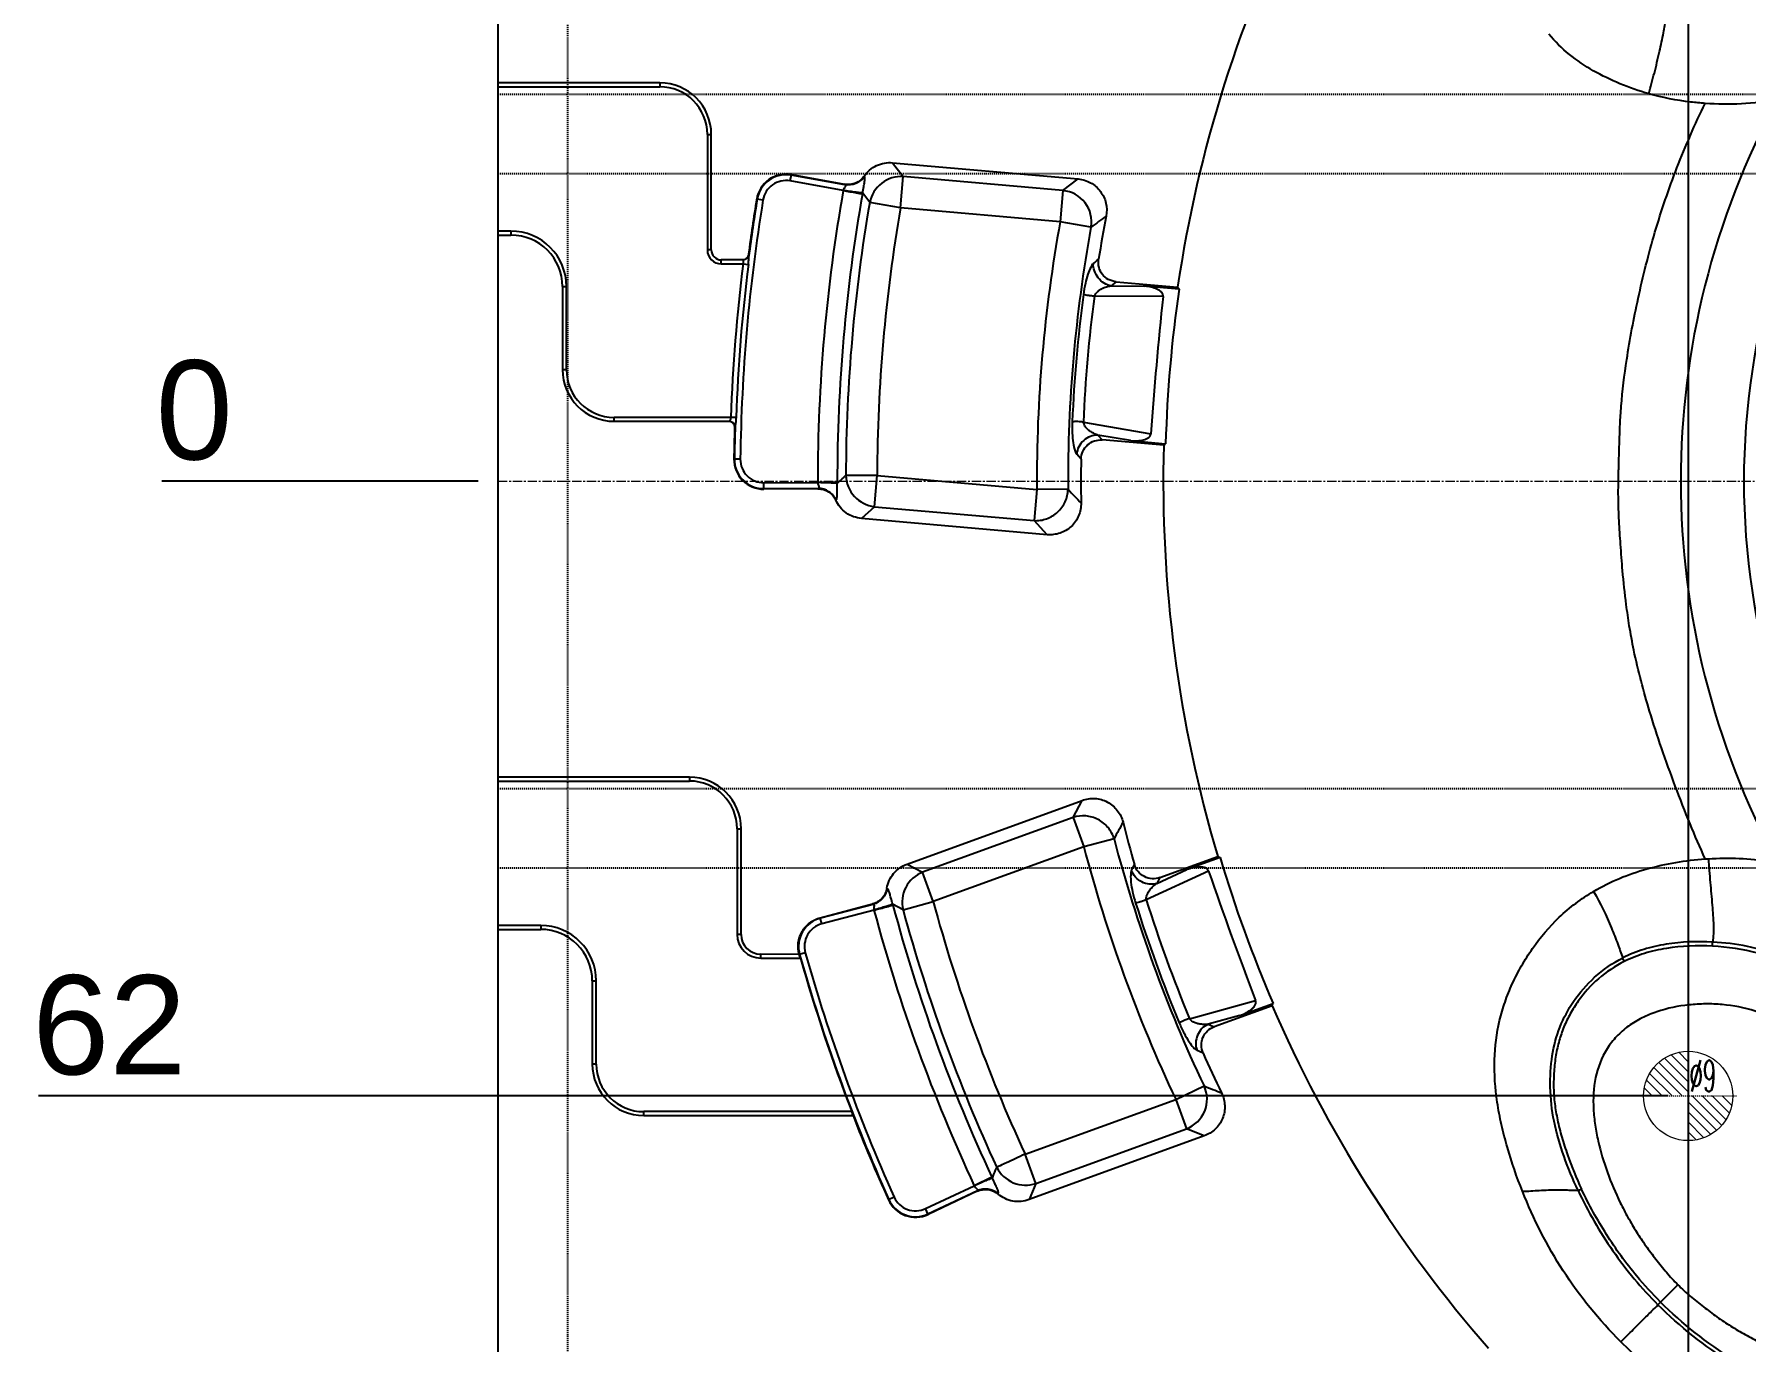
# Model space of a CAD drawing. Header units: millimetres. Extents: x 2164 to 3649, y 875 to 1925.
# Drawn here: x 2660 to 2832.6, y 1313 to 1444.8 of the extents above; entities that cross this region are included whole.
import ezdxf
from ezdxf.enums import TextEntityAlignment as Align

# ---------------------------------------------------------------- set-up
doc = ezdxf.new("R2010")
doc.units = ezdxf.units.MM
doc.linetypes.add('CENTER', pattern=[0.6, 0.375, -0.075, 0.075, -0.075])
doc.linetypes.add('HIDDEN', pattern=[0.2, 0.1, -0.1])
doc.layers.add('21', color=7, linetype='Continuous')
for name, color, linetype, lineweight in [('center', 1, 'CENTER', 9), ('dim', 82, 'Continuous', 9), ('epin', 13, 'Continuous', 9)]:
    doc.layers.add(name, color=color, linetype=linetype, lineweight=lineweight)
doc.styles.get("Standard").update_dxf_attribs({"font": 'arial.ttf'})
doc.styles.add('TXT05', font='txt.shx', dxfattribs={"width": 0.5, "bigfont": 'gbcbig.shx'})
doc.dimstyles.new('ISO-25', dxfattribs={"dimscale": 4, "dimtxt": 2.5, "dimasz": 2.5, "dimexe": 1.25, "dimexo": 0.625, "dimtad": 1, "dimtxsty": 'Standard', "dimcen": 2.5, "dimadec": 0, "dimazin": 0, "dimtfac": 1, "dimtmove": 0, "dimatfit": 3, "dimfxl": 0, "dimarcsym": 0})

# ---------------------------------------------------------------- blocks, each defined once
blk = doc.blocks.new('*D9')
at = {"layer": 'Defpoints', "color": 0, "transparency": 16777216}
for p in [(2683.02, 1461.78), (2826.76, 1461.78), (2906.76, 1399.78)]:
    blk.add_point(p, dxfattribs=at)
at = {"layer": 'dim', "color": 0, "lineweight": -2, "transparency": 16777216}
blk.add_line((2824.76, 1461.78), (2666.74, 1461.78), dxfattribs=at)
at = {"layer": 'dim', "color": 0, "transparency": 16777216, "insert": (2673.88, 1468.88), "char_height": 10, "attachment_point": 5}
blk.add_mtext('62', dxfattribs=at)
blk = doc.blocks.new('*D10')
at = {"layer": 'Defpoints', "color": 0, "transparency": 16777216}
for p in [(2681.38, 1399.78), (2706.76, 1399.78), (2906.76, 1399.78)]:
    blk.add_point(p, dxfattribs=at)
at = {"layer": 'dim', "color": 0, "lineweight": -2, "transparency": 16777216}
blk.add_line((2704.76, 1399.78), (2672.86, 1399.78), dxfattribs=at)
at = {"layer": 'dim', "color": 0, "transparency": 16777216, "insert": (2676.12, 1406.88), "char_height": 10, "attachment_point": 5}
blk.add_mtext('0', dxfattribs=at)
blk = doc.blocks.new('*D11')
at = {"layer": 'Defpoints', "color": 0, "transparency": 16777216}
for p in [(2826.76, 1461.78), (2906.76, 1399.78), (2826.76, 1163.86)]:
    blk.add_point(p, dxfattribs=at)
at = {"layer": 'dim', "color": 0, "lineweight": -2, "transparency": 16777216}
blk.add_line((2826.76, 1459.78), (2826.76, 1147.56), dxfattribs=at)
at = {"layer": 'dim', "color": 0, "transparency": 16777216, "insert": (2819.66, 1154.71), "char_height": 10, "attachment_point": 5, "rotation": 90}
blk.add_mtext('80', dxfattribs=at)
blk = doc.blocks.new('*D12')
at = {"layer": 'Defpoints', "color": 0, "transparency": 16777216}
for p in [(2906.76, 1399.78), (2685.49, 1254.78), (2866.76, 1254.78)]:
    blk.add_point(p, dxfattribs=at)
at = {"layer": 'dim', "color": 0, "lineweight": -2, "transparency": 16777216}
blk.add_line((2864.76, 1254.78), (2662.27, 1254.78), dxfattribs=at)
at = {"layer": 'dim', "color": 0, "transparency": 16777216, "insert": (2672.88, 1261.88), "char_height": 10, "attachment_point": 5}
blk.add_mtext('145', dxfattribs=at)
blk = doc.blocks.new('epin_ejp_9')
at = {"layer": 'epin'}
h = blk.add_hatch(dxfattribs=at)
h.set_pattern_fill('_ANSI31', color=123, scale=0.225, angle=90)
h.set_pattern_definition([(135, (-822.9395, -1054.58326), (-0.5051394, -0.5051394), [])])
h.paths.add_polyline_path([(0, 4.5, 0.41421356), (-4.5, 0), (0, 0)])
h.paths.add_polyline_path([(4.5, 0), (0, 0), (0, -4.5, 0.41421356)])
at = {"layer": 'epin', "color": 1, "linetype": 'CENTER', "ltscale": 0.27989}
for p, q in [((0, -4.95), (0, 4.95)), ((-4.95, 0), (4.95, 0))]:
    blk.add_line(p, q, dxfattribs=at)
at = {"layer": 'epin'}
blk.add_circle((0, 0), 4.5, dxfattribs=at)
at = {"layer": 'epin', "color": 6, "style": 'TXT05', "width": 0.5}
blk.add_text('%%c9', height=3.15, dxfattribs=at).set_placement((1.4925, 2.025), align=Align.MIDDLE)
blk = doc.blocks.new('*D30')
at = {"layer": 'Defpoints', "color": 0, "transparency": 16777216}
for p in [(2906.76, 1399.78), (2676.7, 1337.78), (2826.76, 1337.78)]:
    blk.add_point(p, dxfattribs=at)
at = {"layer": 'dim', "color": 0, "lineweight": -2, "transparency": 16777216}
blk.add_line((2824.76, 1337.78), (2660.42, 1337.78), dxfattribs=at)
at = {"layer": 'dim', "color": 0, "transparency": 16777216, "insert": (2667.56, 1344.88), "char_height": 10, "attachment_point": 5}
blk.add_mtext('62', dxfattribs=at)

msp = doc.modelspace()

# ---------------------------------------------------------------- linework, layer by layer
at = {"layer": '21', "color": 7, "linetype": 'Continuous'}
for p, q in [((2706.76, 1239.779), (2706.76, 1559.779)), ((2723.061, 1439.924), (2706.76, 1439.924)), ((2706.76, 1439.527), (2723.061, 1439.527)), ((2723.061, 1439.924), (2723.061, 1439.527)), ((2727.864, 1434.724), (2727.864, 1423.074)), ((2727.864, 1434.724), (2728.261, 1434.724)), ((2728.261, 1423.074), (2728.261, 1434.724)), ((2746.547, 1431.868), (2747.618, 1430.472)), ((2746.547, 1431.868), (2765.261, 1430.231)), ((2736.217, 1430.036), (2736.332, 1430.671)), ((2741.572, 1429.077), (2736.217, 1430.036)), ((2741.74, 1429.636), (2736.322, 1430.618)), ((2736.332, 1430.671), (2741.698, 1429.698)), ((2741.698, 1429.698), (2741.74, 1429.636)), ((2743.703, 1430.475), (2743.673, 1430.517)), ((2747.343, 1427.333), (2747.618, 1430.472)), ((2763.723, 1429.063), (2747.618, 1430.472)), ((2763.723, 1429.063), (2763.448, 1425.924)), ((2763.723, 1429.063), (2765.261, 1430.231)), ((2733.472, 1428.099), (2732.836, 1428.203)), ((2744.238, 1427.87), (2743.526, 1428.815)), ((2747.343, 1427.333), (2744.238, 1427.87)), ((2763.448, 1425.924), (2747.343, 1427.333)), ((2766.548, 1425.358), (2763.448, 1425.924)), ((2708.061, 1424.971), (2706.76, 1424.971)), ((2706.76, 1424.574), (2708.061, 1424.574)), ((2708.061, 1424.971), (2708.061, 1424.574)), ((2728.261, 1423.074), (2727.864, 1423.074)), ((2729.261, 1421.677), (2729.261, 1422.074)), ((2731.462, 1422.074), (2729.261, 1422.074)), ((2729.261, 1421.677), (2731.469, 1421.677)), ((2731.469, 1421.677), (2731.998, 1421.611)), ((2713.261, 1419.374), (2713.261, 1411)), ((2713.261, 1419.374), (2713.658, 1419.374)), ((2713.658, 1411), (2713.658, 1419.374)), ((2769.085, 1419.858), (2768.567, 1419.454)), ((2768.567, 1419.454), (2771.896, 1419.435)), ((2769.085, 1419.858), (2775.279, 1419.316)), ((2775.44, 1419.125), (2771.896, 1419.435)), ((2773.811, 1418.386), (2766.893, 1418.426)), ((2713.658, 1411), (2713.261, 1411)), ((2718.461, 1405.8), (2718.461, 1406.197)), ((2730.224, 1406.197), (2718.461, 1406.197)), ((2718.461, 1405.8), (2730.09, 1405.8)), ((2730.757, 1406.178), (2730.224, 1406.197)), ((2765.781, 1405.708), (2772.593, 1404.548)), ((2767.251, 1404.407), (2767.69, 1403.919)), ((2770.525, 1403.848), (2767.251, 1404.407)), ((2773.882, 1403.377), (2767.69, 1403.919)), ((2770.525, 1403.848), (2774.074, 1403.537)), ((2730.543, 1401.996), (2730.597, 1401.996)), ((2765.549, 1401.988), (2765.11, 1402.482)), ((2744.706, 1397.193), (2744.981, 1400.333)), ((2744.981, 1400.333), (2761.086, 1398.924)), ((2733.554, 1399.603), (2738.994, 1399.618)), ((2733.557, 1398.959), (2733.554, 1399.603)), ((2733.557, 1399.012), (2739.062, 1399.039)), ((2739.011, 1398.985), (2733.557, 1398.959)), ((2739.062, 1399.039), (2739.011, 1398.985)), ((2761.086, 1398.924), (2760.811, 1395.785)), ((2764.237, 1398.942), (2761.086, 1398.924)), ((2740.814, 1397.835), (2740.85, 1397.871)), ((2744.706, 1397.193), (2743.41, 1396.005)), ((2744.706, 1397.193), (2760.811, 1395.785)), ((2762.124, 1394.368), (2743.41, 1396.005)), ((2762.124, 1394.368), (2760.811, 1395.785)), ((2726.061, 1369.924), (2706.76, 1369.924)), ((2706.76, 1369.527), (2726.061, 1369.527)), ((2726.061, 1369.924), (2726.061, 1369.527)), ((2747.997, 1361.152), (2765.649, 1367.578)), ((2764.748, 1365.869), (2765.649, 1367.578)), ((2764.748, 1365.869), (2749.557, 1360.34)), ((2764.748, 1365.869), (2765.826, 1362.908)), ((2730.864, 1364.724), (2730.864, 1354.074)), ((2730.864, 1364.724), (2731.261, 1364.724)), ((2731.261, 1354.074), (2731.261, 1364.724)), ((2768.875, 1363.706), (2765.826, 1362.908)), ((2765.826, 1362.908), (2750.635, 1357.379)), ((2773.498, 1359.793), (2779.336, 1361.917)), ((2779.562, 1361.812), (2776.225, 1360.597)), ((2747.997, 1361.152), (2749.557, 1360.34)), ((2750.635, 1357.379), (2749.557, 1360.34)), ((2770.634, 1360.512), (2770.93, 1361.104)), ((2778.404, 1360.456), (2772.117, 1357.569)), ((2773.2, 1359.207), (2776.225, 1360.597)), ((2746.007, 1358.688), (2745.963, 1358.714)), ((2773.498, 1359.793), (2773.2, 1359.207)), ((2739.244, 1355.75), (2744.519, 1357.137)), ((2744.583, 1357.098), (2739.258, 1355.698)), ((2744.667, 1356.52), (2739.408, 1355.127)), ((2744.519, 1357.137), (2744.583, 1357.098)), ((2747.594, 1356.553), (2746.549, 1357.109)), ((2747.594, 1356.553), (2750.635, 1357.379)), ((2711.061, 1354.971), (2706.76, 1354.971)), ((2711.061, 1354.971), (2711.061, 1354.574)), ((2739.408, 1355.127), (2739.244, 1355.75)), ((2706.76, 1354.574), (2711.061, 1354.574)), ((2731.261, 1354.074), (2730.864, 1354.074)), ((2733.261, 1351.677), (2733.261, 1352.074)), ((2737.116, 1352.056), (2733.261, 1352.074)), ((2733.261, 1351.677), (2737.248, 1351.677)), ((2737.115, 1352.055), (2737.171, 1352.05)), ((2737.739, 1352.21), (2737.171, 1352.05)), ((2716.261, 1349.374), (2716.261, 1341)), ((2716.261, 1349.374), (2716.658, 1349.374)), ((2716.658, 1341), (2716.658, 1349.374)), ((2776.484, 1345.572), (2783.148, 1347.399)), ((2784.807, 1346.882), (2778.97, 1344.757)), ((2781.57, 1345.891), (2784.913, 1347.108)), ((2781.57, 1345.891), (2778.366, 1345.014)), ((2778.366, 1345.014), (2778.97, 1344.757)), ((2716.658, 1341), (2716.261, 1341)), ((2777.846, 1342.102), (2777.239, 1342.365)), ((2775.096, 1337.439), (2777.944, 1338.788)), ((2721.461, 1335.8), (2721.461, 1336.197)), ((2742.427, 1336.197), (2721.461, 1336.197)), ((2759.905, 1331.91), (2775.096, 1337.439)), ((2775.096, 1337.439), (2776.174, 1334.478)), ((2721.461, 1335.8), (2742.553, 1335.8)), ((2760.983, 1328.949), (2776.174, 1334.478)), ((2777.962, 1333.749), (2776.174, 1334.478)), ((2777.962, 1333.749), (2760.31, 1327.324)), ((2760.983, 1328.949), (2759.905, 1331.91)), ((2760.983, 1328.949), (2760.31, 1327.324)), ((2746.704, 1327.581), (2746.117, 1327.316)), ((2749.857, 1326.42), (2754.781, 1328.732)), ((2750.109, 1325.885), (2755.087, 1328.236)), ((2755.063, 1328.165), (2750.132, 1325.837)), ((2755.087, 1328.236), (2755.063, 1328.165)), ((2757.183, 1327.885), (2757.201, 1327.933)), ((2750.132, 1325.837), (2749.857, 1326.42))]:
    msp.add_line(p, q, dxfattribs=at)
at = {"layer": '21', "color": 8, "linetype": 'HIDDEN'}
for p, q in [((2713.76, 1559.779), (2713.76, 1239.779)), ((2706.76, 1438.779), (3032.76, 1438.779)), ((2706.76, 1430.779), (3032.76, 1430.779)), ((2706.76, 1368.779), (3032.76, 1368.779)), ((2706.76, 1360.779), (3032.76, 1360.779))]:
    msp.add_line(p, q, dxfattribs=at)
at = {"layer": '21', "color": 7, "linetype": 'Continuous'}
for centre, radius, start, end in [((2906.747, 1399.766), 132.914, 153.4411, 171.54166), ((2906.747, 1399.766), 74.366, 145.39137, 214.60863), ((2723.061, 1434.724), 5.2, 0, 90), ((2723.061, 1434.724), 4.803, 0, 90), ((2906.784, 1399.77), 80.771, 151.54689, 208.46198), ((2735.797, 1427.719), 3, 79.728, 170.72028), ((2735.797, 1427.719), 2.946, 79.728, 170.72028), ((2735.797, 1427.719), 2.355, 79.728, 170.72028), ((2906.764, 1399.781), 167.77, 169.94347, 180.05572), ((2763.448, 1425.924), 3.151, 349.66215, 85.00027), ((2906.762, 1399.784), 175.588, 170.72028, 179.28562), ((2906.762, 1399.784), 176.233, 170.72028, 172.54015), ((2906.762, 1399.784), 176.179, 170.72028, 172.61168), ((2906.764, 1399.781), 165.8, 169.94724, 180.05193), ((2906.764, 1399.781), 164.936, 170.1948, 179.8065), ((2727.991, 1431.474), 15.76, 349.94718, 350.29038), ((2906.764, 1399.781), 161.784, 170.1948, 179.80465), ((2906.764, 1399.781), 145.681, 169.66215, 180.33717), ((2988.119, 1128.216), 370.658, 126.41577, 126.71075), ((2906.764, 1399.781), 141.233, 169.09686, 170.89441), ((2708.061, 1419.374), 5.597, 0, 90), ((2708.061, 1419.374), 5.2, 0, 90), ((2906.764, 1399.781), 142.53, 169.66215, 180.33717), ((2729.261, 1423.074), 1.397, 180, 270), ((2729.261, 1423.074), 1, 180, 270), ((2906.762, 1399.784), 176.655, 172.88101, 177.91954), ((2906.762, 1399.784), 176.121, 172.88101, 177.91954), ((2906.747, 1399.766), 132.726, 171.61305, 178.3714), ((2778.872, 1422.182), 4.597, 218.5716, 221.68651), ((2907.642, 1399.711), 143.111, 172.42697, 177.57855), ((2908.585, 1399.629), 142.933, 172.44319, 177.56237), ((3165.26, 1376.957), 393.635, 173.95846, 175.98065), ((2718.461, 1411), 5.2, 180, 270), ((2718.461, 1411), 4.803, 180, 270), ((2906.762, 1399.784), 176.233, 178.26661, 179.28079), ((2906.762, 1399.784), 176.179, 178.19286, 179.28079), ((2906.747, 1399.766), 132.914, 178.44281, 196.54458), ((2733.543, 1401.959), 3, 179.28079, 270.27308), ((2733.543, 1401.959), 2.946, 179.28079, 270.27308), ((2733.543, 1401.959), 2.355, 179.6404, 270.27308), ((2906.764, 1399.781), 141.233, 179.10486, 180.90245), ((2725.204, 1399.617), 15.76, 359.70588, 0.05199), ((3034.045, 1653.1), 370.664, 223.28911, 223.58409), ((2726.061, 1364.724), 5.2, 0, 90), ((2726.061, 1364.724), 4.803, 0, 90), ((3095.26, 1188.044), 370.654, 151.41576, 151.71075), ((2906.763, 1399.783), 141.233, 194.09686, 195.89441), ((2906.763, 1399.783), 142.53, 194.66215, 205.33717), ((2906.763, 1399.783), 145.681, 194.66215, 205.33717), ((2781.381, 1366.034), 4.597, 243.57307, 246.68782), ((2906.747, 1399.766), 132.726, 196.61597, 203.37433), ((3152.463, 1488.987), 395.526, 198.96329, 200.97582), ((2906.763, 1399.783), 167.77, 194.94347, 205.05572), ((2731.346, 1352.953), 15.76, 14.94718, 15.29038), ((2906.763, 1399.783), 165.8, 194.94724, 205.05193), ((2906.763, 1399.783), 164.936, 195.1948, 204.8076), ((2906.763, 1399.783), 161.784, 195.1948, 204.80465), ((2907.588, 1400.09), 143.111, 197.42698, 202.57854), ((2908.477, 1400.414), 142.933, 197.44319, 202.56237), ((2711.061, 1349.374), 5.597, 0, 90), ((2740.007, 1352.849), 2.946, 104.728, 195.72028), ((2740.007, 1352.849), 2.355, 104.728, 195.72028), ((2711.061, 1349.374), 5.2, 0, 90), ((2733.261, 1354.074), 2.397, 180, 270), ((2733.261, 1354.074), 2, 180, 270), ((2906.76, 1399.784), 176.179, 195.72028, 204.28079), ((2906.76, 1399.784), 176.206, 195.84389, 201.1535), ((2906.76, 1399.784), 175.588, 195.72028, 204.28079), ((2827.995, 1329.475), 23.44, 75.66497, 87.02648), ((2906.747, 1399.766), 132.914, 203.44573, 221.11779), ((2721.461, 1341), 5.2, 180, 270), ((2721.461, 1341), 4.803, 180, 270), ((2906.763, 1399.783), 141.233, 204.10486, 205.90245), ((2775.096, 1337.439), 3.151, 290.00027, 25.33717), ((2915.061, 1683.159), 370.665, 248.28918, 248.58416), ((2906.76, 1399.784), 176.233, 201.28859, 204.28079), ((2742.283, 1322.903), 15.76, 24.70588, 25.05199), ((2748.851, 1328.55), 3, 204.28079, 295.27308), ((2748.851, 1328.55), 2.946, 204.28079, 295.27308), ((2748.851, 1328.55), 2.355, 204.28079, 295.27308)]:
    msp.add_arc(centre, radius, start, end, dxfattribs=at)
for points, knots in [([(2822.785, 1438.814), (2822.98, 1439.512), (2823.369, 1440.925), (2823.858, 1442.981), (2824.257, 1444.832), (2824.469, 1445.967), (2824.546, 1446.465)], [0, 0, 0, 0, 0.2769701, 0.5594285, 0.8072427, 1, 1, 1, 1]), ([(2822.785, 1438.814), (2821.803, 1439.108), (2819.89, 1439.771), (2817.184, 1441.071), (2814.738, 1442.72), (2813.337, 1444.083), (2812.714, 1444.824)], [0, 0, 0, 0, 0.2586594, 0.51006, 0.7556681, 1, 1, 1, 1]), ([(2828.486, 1361.68), (2827.954, 1362.848), (2826.911, 1365.28), (2825.446, 1369.014), (2824.085, 1372.796), (2822.597, 1377.34), (2821.5, 1381.455), (2820.834, 1385.071), (2820.453, 1387.744), (2820.159, 1390.485), (2819.953, 1393.302), (2819.788, 1395.77), (2819.701, 1398.248), (2819.739, 1400.431), (2819.795, 1402.327), (2819.837, 1403.874), (2819.895, 1405.546), (2820.064, 1408.283), (2820.597, 1412.537), (2821.703, 1418.399), (2823.321, 1424.88), (2825.568, 1431.463), (2827.447, 1435.726), (2828.478, 1437.852)], [0, 0, 0, 0, 0.0488548, 0.1006619, 0.1526478, 0.2018466, 0.2826236, 0.3144666, 0.3417151, 0.3853978, 0.4193427, 0.4491927, 0.4795402, 0.5136721, 0.5322859, 0.5517399, 0.5725614, 0.595961, 0.6560674, 0.7355836, 0.8229213, 0.9100679, 1, 1, 1, 1]), ([(2828.478, 1437.852), (2827.993, 1437.886), (2826.075, 1438.067), (2824.173, 1438.434), (2822.785, 1438.814)], [0, 0, 0, 0, 0.2525961, 1, 1, 1, 1]), ([(2835.77, 1438.253), (2834.572, 1438.022), (2832.141, 1437.729), (2829.694, 1437.763), (2828.478, 1437.852)], [0, 0, 0, 0, 0.5001143, 1, 1, 1, 1]), ([(2743.673, 1430.517), (2743.983, 1430.97), (2744.861, 1431.724), (2746.001, 1431.916), (2746.547, 1431.868)], [0, 0, 0, 0, 0.4999259, 1, 1, 1, 1]), ([(2741.74, 1429.636), (2741.756, 1429.628), (2741.788, 1429.61), (2741.796, 1429.555), (2741.776, 1429.5), (2741.726, 1429.41), (2741.641, 1429.276), (2741.589, 1429.149), (2741.572, 1429.077)], [0, 0, 0, 0, 0.0860914, 0.1566412, 0.2456354, 0.3595843, 0.6473462, 1, 1, 1, 1]), ([(2741.572, 1429.077), (2741.795, 1429.032), (2742.44, 1428.907), (2743.088, 1428.797), (2743.51, 1428.722)], [0, 0, 0, 0, 0.3472565, 1, 1, 1, 1]), ([(2743.527, 1428.815), (2743.496, 1428.814), (2743.413, 1428.82), (2743.181, 1428.844), (2742.783, 1428.899), (2742.213, 1428.981), (2741.794, 1429.044), (2741.572, 1429.077)], [0, 0, 0, 0, 0.0473786, 0.1252269, 0.3555147, 0.6581049, 1, 1, 1, 1]), ([(2743.673, 1430.517), (2743.464, 1430.21), (2742.851, 1429.707), (2742.064, 1429.632), (2741.698, 1429.698)], [0, 0, 0, 0, 0.4998977, 1, 1, 1, 1]), ([(2743.703, 1430.475), (2743.488, 1430.174), (2742.876, 1429.692), (2742.104, 1429.581), (2741.74, 1429.636)], [0, 0, 0, 0, 0.5013571, 1, 1, 1, 1]), ([(2743.527, 1428.815), (2743.559, 1429.031), (2743.623, 1429.405), (2743.713, 1429.889), (2743.763, 1430.224), (2743.741, 1430.416), (2743.703, 1430.475)], [0, 0, 0, 0, 0.3892844, 0.6771482, 0.873732, 1, 1, 1, 1]), ([(2765.261, 1430.231), (2765.695, 1430.19), (2766.562, 1429.935), (2767.563, 1429.037), (2768.148, 1427.827), (2768.159, 1426.924), (2768.081, 1426.495)], [0, 0, 0, 0, 0.2499921, 0.4999661, 0.7499499, 1, 1, 1, 1]), ([(2732.021, 1422.665), (2732.006, 1422.555), (2731.93, 1422.337), (2731.759, 1422.18), (2731.663, 1422.126)], [0, 0, 0, 0, 0.5000872, 1, 1, 1, 1]), ([(2732.046, 1422.44), (2732.023, 1422.367), (2731.907, 1422.229), (2731.753, 1422.15), (2731.663, 1422.126)], [0, 0, 0, 0, 0.4503067, 1, 1, 1, 1]), ([(2731.998, 1421.611), (2732.016, 1421.752), (2732.038, 1422.028), (2732.04, 1422.305), (2732.046, 1422.44)], [0, 0, 0, 0, 0.5116792, 1, 1, 1, 1]), ([(2732.021, 1422.665), (2732.024, 1422.649), (2732.037, 1422.575), (2732.043, 1422.499), (2732.046, 1422.44)], [0, 0, 0, 0, 0.2109709, 1, 1, 1, 1]), ([(2769.085, 1419.858), (2768.806, 1419.895), (2768.278, 1420.049), (2767.65, 1420.567), (2767.3, 1421.303), (2767.279, 1421.853), (2767.311, 1422.132)], [0, 0, 0, 0, 0.262193, 0.4999781, 0.7377828, 1, 1, 1, 1]), ([(2731.462, 1422.074), (2731.468, 1422.045), (2731.487, 1421.914), (2731.493, 1421.778), (2731.469, 1421.677)], [0, 0, 0, 0, 0.2215129, 1, 1, 1, 1]), ([(2766.793, 1421.721), (2766.676, 1421.602), (2766.466, 1421.24), (2766.197, 1420.565), (2765.947, 1419.648), (2765.827, 1418.955), (2765.779, 1418.572)], [0, 0, 0, 0, 0.1491152, 0.3694822, 0.6532511, 1, 1, 1, 1]), ([(2768.567, 1419.454), (2768.321, 1419.483), (2767.826, 1419.698), (2767.251, 1420.251), (2766.851, 1420.942), (2766.762, 1421.475), (2766.793, 1421.721)], [0, 0, 0, 0, 0.2392667, 0.5000014, 0.760735, 1, 1, 1, 1]), ([(2766.893, 1418.426), (2766.973, 1418.599), (2767.184, 1418.904), (2767.636, 1419.185), (2768.094, 1419.365), (2768.412, 1419.436), (2768.567, 1419.454)], [0, 0, 0, 0, 0.2794472, 0.5259338, 0.7709733, 1, 1, 1, 1]), ([(2773.811, 1418.386), (2773.825, 1418.484), (2773.775, 1418.691), (2773.566, 1418.907), (2773.317, 1419.068), (2772.958, 1419.23), (2772.482, 1419.363), (2772.092, 1419.418), (2771.896, 1419.435)], [0, 0, 0, 0, 0.1247106, 0.2497774, 0.3748404, 0.4999392, 0.7499104, 1, 1, 1, 1]), ([(2766.893, 1418.426), (2766.76, 1418.427), (2766.516, 1418.441), (2766.191, 1418.488), (2765.953, 1418.534), (2765.826, 1418.566), (2765.779, 1418.572)], [0, 0, 0, 0, 0.3536462, 0.650918, 0.8742227, 1, 1, 1, 1]), ([(2730.224, 1406.197), (2730.22, 1406.16), (2730.206, 1406.068), (2730.153, 1405.937), (2730.112, 1405.843), (2730.09, 1405.8)], [0, 0, 0, 0, 0.268835, 0.6544472, 1, 1, 1, 1]), ([(2730.355, 1405.702), (2730.439, 1405.631), (2730.576, 1405.448), (2730.612, 1405.225), (2730.61, 1405.115)], [0, 0, 0, 0, 0.4997134, 1, 1, 1, 1]), ([(2730.671, 1405.34), (2730.66, 1405.414), (2730.578, 1405.569), (2730.437, 1405.663), (2730.355, 1405.702)], [0, 0, 0, 0, 0.4533265, 1, 1, 1, 1]), ([(2730.671, 1405.34), (2730.666, 1405.318), (2730.65, 1405.242), (2730.629, 1405.167), (2730.61, 1405.115)], [0, 0, 0, 0, 0.2864274, 1, 1, 1, 1]), ([(2730.757, 1406.178), (2730.751, 1406.034), (2730.729, 1405.754), (2730.686, 1405.476), (2730.671, 1405.34)], [0, 0, 0, 0, 0.5112138, 1, 1, 1, 1]), ([(2764.659, 1405.758), (2764.642, 1405.372), (2764.644, 1404.657), (2764.727, 1403.698), (2764.861, 1402.983), (2765.016, 1402.603), (2765.11, 1402.482)], [0, 0, 0, 0, 0.346352, 0.640875, 0.8622842, 1, 1, 1, 1]), ([(2765.781, 1405.708), (2765.649, 1405.731), (2765.406, 1405.76), (2765.078, 1405.769), (2764.836, 1405.765), (2764.706, 1405.755), (2764.659, 1405.758)], [0, 0, 0, 0, 0.3561111, 0.6528019, 0.8736307, 1, 1, 1, 1]), ([(2766.81, 1404.588), (2766.699, 1404.646), (2766.483, 1404.775), (2766.176, 1404.995), (2765.908, 1405.3), (2765.812, 1405.564), (2765.781, 1405.708)], [0, 0, 0, 0, 0.2399063, 0.4776382, 0.7187461, 1, 1, 1, 1]), ([(2767.251, 1404.407), (2766.993, 1404.421), (2766.458, 1404.324), (2765.784, 1403.885), (2765.276, 1403.262), (2765.123, 1402.74), (2765.11, 1402.482)], [0, 0, 0, 0, 0.2465589, 0.5000007, 0.7534419, 1, 1, 1, 1]), ([(2765.549, 1401.988), (2765.558, 1402.255), (2765.672, 1402.795), (2766.166, 1403.456), (2766.874, 1403.879), (2767.423, 1403.937), (2767.69, 1403.919)], [0, 0, 0, 0, 0.2501467, 0.4999997, 0.7498528, 1, 1, 1, 1]), ([(2767.251, 1404.407), (2767.214, 1404.417), (2767.063, 1404.467), (2766.918, 1404.533), (2766.81, 1404.588)], [0, 0, 0, 0, 0.2393519, 1, 1, 1, 1]), ([(2770.525, 1403.848), (2770.721, 1403.831), (2771.115, 1403.818), (2771.606, 1403.865), (2771.988, 1403.962), (2772.261, 1404.078), (2772.504, 1404.255), (2772.59, 1404.45), (2772.593, 1404.548)], [0, 0, 0, 0, 0.2500899, 0.5000657, 0.6251691, 0.7502264, 0.8753128, 1, 1, 1, 1]), ([(2773.882, 1403.377), (2773.912, 1403.403), (2773.969, 1403.465), (2774.04, 1403.51), (2774.074, 1403.537)], [0, 0, 0, 0, 0.476927, 1, 1, 1, 1]), ([(2731.188, 1401.973), (2731.12, 1401.979), (2730.923, 1401.996), (2730.726, 1401.994), (2730.597, 1401.996)], [0, 0, 0, 0, 0.3469573, 1, 1, 1, 1]), ([(2740.964, 1399.536), (2741.18, 1399.738), (2741.466, 1400.008), (2741.757, 1400.273), (2741.83, 1400.338)], [0, 0, 0, 0, 0.7515931, 1, 1, 1, 1]), ([(2744.981, 1400.333), (2744.296, 1400.335), (2743.372, 1400.333), (2742.321, 1400.347), (2741.957, 1400.338), (2741.83, 1400.338)], [0, 0, 0, 0, 0.6526262, 0.8793181, 1, 1, 1, 1]), ([(2741.83, 1400.338), (2741.85, 1399.581), (2742.468, 1398.034), (2743.954, 1397.28), (2744.706, 1397.193)], [0, 0, 0, 0, 0.5000077, 1, 1, 1, 1]), ([(2740.964, 1399.631), (2740.885, 1399.631), (2740.228, 1399.63), (2739.572, 1399.632), (2738.994, 1399.618)], [0, 0, 0, 0, 0.1206006, 1, 1, 1, 1]), ([(2738.994, 1399.618), (2738.998, 1399.544), (2739.027, 1399.411), (2739.087, 1399.264), (2739.12, 1399.166), (2739.13, 1399.109), (2739.114, 1399.056), (2739.079, 1399.043), (2739.062, 1399.039)], [0, 0, 0, 0, 0.3524803, 0.6405816, 0.7549449, 0.8441944, 0.914697, 1, 1, 1, 1]), ([(2740.965, 1399.536), (2740.935, 1399.542), (2740.852, 1399.55), (2740.619, 1399.568), (2740.218, 1399.583), (2739.643, 1399.601), (2739.219, 1399.612), (2738.994, 1399.618)], [0, 0, 0, 0, 0.0473838, 0.1252346, 0.3555245, 0.6581124, 1, 1, 1, 1]), ([(2739.011, 1398.985), (2739.383, 1398.986), (2740.145, 1398.776), (2740.661, 1398.174), (2740.814, 1397.835)], [0, 0, 0, 0, 0.500111, 1, 1, 1, 1]), ([(2740.85, 1397.871), (2740.691, 1398.205), (2740.173, 1398.788), (2739.43, 1399.03), (2739.062, 1399.039)], [0, 0, 0, 0, 0.5013629, 1, 1, 1, 1]), ([(2740.85, 1397.871), (2740.898, 1397.922), (2740.953, 1398.107), (2740.961, 1398.445), (2740.957, 1398.938), (2740.959, 1399.317), (2740.965, 1399.536)], [0, 0, 0, 0, 0.1257384, 0.3226185, 0.6103145, 1, 1, 1, 1]), ([(2760.811, 1395.785), (2761.238, 1395.762), (2762.111, 1395.902), (2763.056, 1396.47), (2763.634, 1397.121), (2764.071, 1397.867), (2764.225, 1398.515), (2764.237, 1398.942)], [0, 0, 0, 0, 0.2484741, 0.4992042, 0.6253577, 0.7513835, 1, 1, 1, 1]), ([(2743.41, 1396.005), (2742.863, 1396.053), (2741.774, 1396.44), (2741.039, 1397.335), (2740.814, 1397.835)], [0, 0, 0, 0, 0.5000962, 1, 1, 1, 1]), ([(2765.549, 1397.557), (2765.545, 1397.119), (2765.389, 1396.233), (2764.617, 1395.123), (2763.456, 1394.432), (2762.56, 1394.335), (2762.124, 1394.368)], [0, 0, 0, 0, 0.2501823, 0.5000349, 0.7498797, 1, 1, 1, 1]), ([(2765.649, 1367.578), (2766.062, 1367.722), (2766.952, 1367.872), (2768.253, 1367.495), (2769.277, 1366.616), (2769.666, 1365.805), (2769.784, 1365.384)], [0, 0, 0, 0, 0.2501326, 0.4999291, 0.7498085, 1, 1, 1, 1]), ([(2768.875, 1363.706), (2768.753, 1364.115), (2768.327, 1364.89), (2767.474, 1365.589), (2766.667, 1365.914), (2765.817, 1366.075), (2765.155, 1366.002), (2764.748, 1365.869)], [0, 0, 0, 0, 0.2484748, 0.4992045, 0.6253577, 0.7513832, 1, 1, 1, 1]), ([(2828.798, 1361.701), (2829.834, 1361.759), (2831.913, 1361.784), (2833.984, 1361.575), (2835.009, 1361.411)], [0, 0, 0, 0, 0.499783, 1, 1, 1, 1]), ([(2828.798, 1361.701), (2828.847, 1360.901), (2828.979, 1359.34), (2829.194, 1357.1), (2829.332, 1355.098), (2829.316, 1353.849), (2829.241, 1353.294)], [0, 0, 0, 0, 0.2854889, 0.5575877, 0.800564, 1, 1, 1, 1]), ([(2745.963, 1358.714), (2746.052, 1359.255), (2746.53, 1360.309), (2747.481, 1360.965), (2747.997, 1361.152)], [0, 0, 0, 0, 0.4999259, 1, 1, 1, 1]), ([(2770.634, 1360.512), (2770.608, 1360.449), (2770.57, 1360.294), (2770.534, 1359.895), (2770.574, 1359.238), (2770.738, 1358.294), (2770.927, 1357.604), (2771.046, 1357.23)], [0, 0, 0, 0, 0.0610653, 0.14158, 0.3594738, 0.6480735, 1, 1, 1, 1]), ([(2773.2, 1359.207), (2772.711, 1359.047), (2771.576, 1359.188), (2770.792, 1360.022), (2770.634, 1360.512)], [0, 0, 0, 0, 0.5000019, 1, 1, 1, 1]), ([(2773.498, 1359.793), (2773.245, 1359.706), (2772.7, 1359.619), (2771.906, 1359.845), (2771.258, 1360.356), (2771.008, 1360.848), (2770.93, 1361.104)], [0, 0, 0, 0, 0.2501448, 0.4999992, 0.7498539, 1, 1, 1, 1]), ([(2778.404, 1360.456), (2778.375, 1360.55), (2778.242, 1360.717), (2777.962, 1360.824), (2777.668, 1360.866), (2777.274, 1360.86), (2776.787, 1360.779), (2776.41, 1360.665), (2776.225, 1360.597)], [0, 0, 0, 0, 0.1247063, 0.2497796, 0.3748364, 0.4999373, 0.7499131, 1, 1, 1, 1]), ([(2817.232, 1358.4), (2818.061, 1358.907), (2819.812, 1359.784), (2822.605, 1360.725), (2825.507, 1361.371), (2827.488, 1361.609), (2828.486, 1361.68)], [0, 0, 0, 0, 0.246689, 0.4945569, 0.7462562, 1, 1, 1, 1]), ([(2745.963, 1358.714), (2745.903, 1358.347), (2745.56, 1357.632), (2744.879, 1357.231), (2744.519, 1357.137)], [0, 0, 0, 0, 0.4998977, 1, 1, 1, 1]), ([(2746.007, 1358.688), (2745.94, 1358.324), (2745.589, 1357.629), (2744.936, 1357.202), (2744.583, 1357.098)], [0, 0, 0, 0, 0.5013571, 1, 1, 1, 1]), ([(2746.55, 1357.109), (2746.487, 1357.319), (2746.387, 1357.685), (2746.264, 1358.161), (2746.168, 1358.486), (2746.067, 1358.651), (2746.007, 1358.688)], [0, 0, 0, 0, 0.3892844, 0.6771482, 0.873732, 1, 1, 1, 1]), ([(2772.117, 1357.569), (2772.112, 1357.671), (2772.126, 1357.865), (2772.239, 1358.204), (2772.464, 1358.566), (2772.804, 1358.922), (2773.064, 1359.123), (2773.2, 1359.207)], [0, 0, 0, 0, 0.1498473, 0.2809682, 0.5213429, 0.7663511, 1, 1, 1, 1]), ([(2810.059, 1328.165), (2809.478, 1329.611), (2808.707, 1331.837), (2807.922, 1334.857), (2807.356, 1337.793), (2807.106, 1341.328), (2807.536, 1344.73), (2808.266, 1347.266), (2809.007, 1349.113), (2809.94, 1350.915), (2811.417, 1353.242), (2813.699, 1355.953), (2815.986, 1357.672), (2817.232, 1358.4)], [0, 0, 0, 0, 0.1369679, 0.2065223, 0.2741387, 0.3995703, 0.516143, 0.5732825, 0.6311652, 0.6907335, 0.7513213, 0.87319, 1, 1, 1, 1]), ([(2817.232, 1358.4), (2817.921, 1357.215), (2818.76, 1355.439), (2819.639, 1353.162), (2820.003, 1352.155), (2820.173, 1351.699)], [0, 0, 0, 0, 0.5617427, 0.8008483, 1, 1, 1, 1]), ([(2744.583, 1357.098), (2744.601, 1357.098), (2744.637, 1357.095), (2744.668, 1357.048), (2744.673, 1356.99), (2744.666, 1356.887), (2744.646, 1356.73), (2744.652, 1356.593), (2744.667, 1356.52)], [0, 0, 0, 0, 0.0860914, 0.1566412, 0.2456354, 0.3595843, 0.6473462, 1, 1, 1, 1]), ([(2746.55, 1357.109), (2746.522, 1357.095), (2746.444, 1357.066), (2746.224, 1356.989), (2745.84, 1356.87), (2745.289, 1356.704), (2744.883, 1356.584), (2744.667, 1356.52)], [0, 0, 0, 0, 0.0473772, 0.1252359, 0.3555571, 0.6581594, 1, 1, 1, 1]), ([(2744.667, 1356.52), (2744.889, 1356.574), (2745.526, 1356.733), (2746.159, 1356.907), (2746.573, 1357.018)], [0, 0, 0, 0, 0.3472565, 1, 1, 1, 1]), ([(2772.117, 1357.569), (2771.996, 1357.513), (2771.768, 1357.422), (2771.453, 1357.327), (2771.219, 1357.269), (2771.091, 1357.244), (2771.046, 1357.23)], [0, 0, 0, 0, 0.3561058, 0.6531388, 0.8745956, 1, 1, 1, 1]), ([(2737.116, 1352.056), (2737.012, 1352.434), (2736.951, 1353.242), (2737.34, 1354.387), (2738.136, 1355.295), (2738.864, 1355.65), (2739.244, 1355.75)], [0, 0, 0, 0, 0.2500607, 0.5000274, 0.7499884, 1, 1, 1, 1]), ([(2829.241, 1353.294), (2827.676, 1353.372), (2825.321, 1353.294), (2822.288, 1352.614), (2820.857, 1352.042), (2820.173, 1351.7)], [0, 0, 0, 0, 0.5054049, 0.7530797, 1, 1, 1, 1]), ([(2829.211, 1352.883), (2829.206, 1352.992), (2829.221, 1353.13), (2829.237, 1353.266), (2829.241, 1353.294)], [0, 0, 0, 0, 0.7938257, 1, 1, 1, 1]), ([(2833.908, 1352.589), (2833.525, 1352.686), (2831.989, 1353.036), (2830.419, 1353.235), (2829.241, 1353.294)], [0, 0, 0, 0, 0.2511794, 1, 1, 1, 1]), ([(2737.248, 1351.677), (2737.238, 1351.712), (2737.199, 1351.841), (2737.156, 1351.969), (2737.116, 1352.06)], [0, 0, 0, 0, 0.2674954, 1, 1, 1, 1]), ([(2815.666, 1328.257), (2815.14, 1329.378), (2814.187, 1331.654), (2813.164, 1335.133), (2812.764, 1338.566), (2812.956, 1341.774), (2813.713, 1344.739), (2815.172, 1347.446), (2817.292, 1349.893), (2819.144, 1351.184), (2820.173, 1351.699)], [0, 0, 0, 0, 0.1395509, 0.2776658, 0.4072581, 0.5269629, 0.6379631, 0.7493822, 0.8703193, 1, 1, 1, 1]), ([(2820.325, 1351.337), (2819.39, 1350.867), (2817.655, 1349.708), (2815.917, 1347.791), (2814.853, 1346.085), (2814.214, 1344.749), (2813.725, 1343.345), (2813.398, 1341.844), (2813.219, 1340.254), (2813.174, 1338.623), (2813.285, 1336.982), (2813.574, 1335.316), (2814.019, 1333.592), (2814.777, 1331.237), (2815.484, 1329.496), (2816.015, 1328.369)], [0, 0, 0, 0, 0.1203055, 0.2370044, 0.2944305, 0.3509542, 0.4068772, 0.4649056, 0.5271093, 0.5904954, 0.6522948, 0.7157984, 0.7845154, 0.856817, 1, 1, 1, 1]), ([(2820.325, 1351.337), (2820.284, 1351.394), (2820.226, 1351.512), (2820.178, 1351.638), (2820.173, 1351.699)], [0, 0, 0, 0, 0.5334491, 1, 1, 1, 1]), ([(2829.211, 1352.883), (2827.663, 1352.963), (2825.339, 1352.87), (2822.369, 1352.212), (2820.978, 1351.665), (2820.325, 1351.337)], [0, 0, 0, 0, 0.5104841, 0.75915, 1, 1, 1, 1]), ([(2781.57, 1345.891), (2781.754, 1345.958), (2782.117, 1346.113), (2782.542, 1346.364), (2782.848, 1346.613), (2783.046, 1346.833), (2783.192, 1347.096), (2783.187, 1347.309), (2783.148, 1347.399)], [0, 0, 0, 0, 0.2500899, 0.5000657, 0.6251691, 0.7502264, 0.8753128, 1, 1, 1, 1]), ([(2784.807, 1346.882), (2784.823, 1346.918), (2784.849, 1346.998), (2784.893, 1347.069), (2784.913, 1347.108)], [0, 0, 0, 0, 0.4769269, 1, 1, 1, 1]), ([(2842.296, 1341.261), (2841.86, 1341.624), (2840.964, 1342.321), (2839.575, 1343.304), (2838.135, 1344.211), (2836.652, 1345.045), (2835.118, 1345.779), (2832.996, 1346.558), (2830.767, 1347.003), (2828.521, 1347.082), (2826.303, 1346.956), (2824.123, 1346.518), (2822.103, 1345.687), (2820.719, 1344.861), (2819.516, 1343.813), (2818.218, 1342.153), (2817.264, 1339.636), (2817.138, 1336.966), (2817.369, 1334.832), (2817.774, 1332.687), (2818.566, 1330.046), (2819.644, 1327.494), (2820.683, 1325.521), (2821.544, 1324.073), (2822.484, 1322.669), (2823.504, 1321.315), (2824.564, 1319.987), (2825.323, 1319.143), (2825.723, 1318.742)], [0, 0, 0, 0, 0.0321372, 0.0642702, 0.0963966, 0.1285104, 0.1605988, 0.1926444, 0.256432, 0.2882051, 0.3198309, 0.3822199, 0.4129412, 0.4432378, 0.4731495, 0.5028011, 0.5618739, 0.6220094, 0.6525971, 0.6834058, 0.7455747, 0.8083967, 0.8400562, 0.8718588, 0.9037705, 0.9357804, 0.9678849, 1, 1, 1, 1]), ([(2776.484, 1345.572), (2776.355, 1345.537), (2776.122, 1345.46), (2775.821, 1345.33), (2775.604, 1345.224), (2775.49, 1345.161), (2775.446, 1345.143)], [0, 0, 0, 0, 0.3561114, 0.6528021, 0.8736307, 1, 1, 1, 1]), ([(2775.446, 1345.143), (2775.593, 1344.786), (2775.898, 1344.139), (2776.378, 1343.305), (2776.802, 1342.713), (2777.103, 1342.435), (2777.239, 1342.365)], [0, 0, 0, 0, 0.346352, 0.640875, 0.8622842, 1, 1, 1, 1]), ([(2778.366, 1345.014), (2778.21, 1344.991), (2777.923, 1344.982), (2777.515, 1345.023), (2777.143, 1345.093), (2776.772, 1345.256), (2776.573, 1345.455), (2776.484, 1345.572)], [0, 0, 0, 0, 0.2318883, 0.4161631, 0.598779, 0.7839723, 1, 1, 1, 1]), ([(2778.366, 1345.014), (2778.127, 1344.918), (2777.683, 1344.603), (2777.258, 1343.921), (2777.061, 1343.142), (2777.142, 1342.604), (2777.239, 1342.365)], [0, 0, 0, 0, 0.2463599, 0.5000007, 0.7536409, 1, 1, 1, 1]), ([(2777.846, 1342.102), (2777.741, 1342.348), (2777.616, 1342.886), (2777.785, 1343.694), (2778.247, 1344.377), (2778.721, 1344.661), (2778.97, 1344.757)], [0, 0, 0, 0, 0.2501451, 0.4999997, 0.7498544, 1, 1, 1, 1]), ([(2779.719, 1338.087), (2779.9, 1337.688), (2780.134, 1336.819), (2779.903, 1335.486), (2779.143, 1334.37), (2778.371, 1333.903), (2777.962, 1333.749)], [0, 0, 0, 0, 0.2502018, 0.5000557, 0.7498854, 1, 1, 1, 1]), ([(2742.553, 1335.8), (2742.546, 1335.83), (2742.512, 1335.965), (2742.466, 1336.096), (2742.427, 1336.197)], [0, 0, 0, 0, 0.2212351, 1, 1, 1, 1]), ([(2825.723, 1318.742), (2826.124, 1318.34), (2826.969, 1317.583), (2828.294, 1316.519), (2829.65, 1315.502), (2831.058, 1314.565), (2832.507, 1313.705), (2834.481, 1312.668), (2837.033, 1311.584), (2839.677, 1310.8), (2841.823, 1310.396), (2843.958, 1310.163), (2846.112, 1310.266), (2848.147, 1310.858), (2849.561, 1311.564), (2850.81, 1312.539), (2851.853, 1313.747), (2852.675, 1315.134), (2853.299, 1316.641), (2853.729, 1318.234), (2854.062, 1320.434), (2854.084, 1323.253), (2853.419, 1326.589), (2852.075, 1329.724), (2850.602, 1332.151), (2849.289, 1334.002), (2848.591, 1334.897), (2848.227, 1335.333)], [0, 0, 0, 0, 0.0321184, 0.0641756, 0.0961792, 0.1280856, 0.159872, 0.1915255, 0.2543419, 0.3164789, 0.3472845, 0.3778678, 0.4380258, 0.4677587, 0.4973295, 0.5269753, 0.55686, 0.5871599, 0.6178725, 0.6489542, 0.6803518, 0.7436728, 0.8074636, 0.8715297, 0.9357365, 0.9678663, 1, 1, 1, 1]), ([(2759.905, 1331.91), (2759.574, 1331.757), (2758.951, 1331.471), (2758.114, 1331.079), (2757.487, 1330.801), (2757.163, 1330.633), (2757.048, 1330.58)], [0, 0, 0, 0, 0.347215, 0.6525755, 0.8792712, 1, 1, 1, 1]), ([(2756.561, 1329.576), (2756.489, 1329.543), (2755.894, 1329.265), (2755.298, 1328.989), (2754.781, 1328.732)], [0, 0, 0, 0, 0.1206006, 1, 1, 1, 1]), ([(2756.602, 1329.49), (2756.571, 1329.483), (2756.493, 1329.456), (2756.275, 1329.373), (2755.904, 1329.218), (2755.376, 1328.991), (2754.987, 1328.822), (2754.781, 1328.732)], [0, 0, 0, 0, 0.0473824, 0.1252435, 0.3555661, 0.6581659, 1, 1, 1, 1]), ([(2756.601, 1329.49), (2756.711, 1329.764), (2756.855, 1330.13), (2757.009, 1330.491), (2757.048, 1330.58)], [0, 0, 0, 0, 0.7526567, 1, 1, 1, 1]), ([(2757.201, 1327.933), (2757.223, 1328), (2757.195, 1328.19), (2757.059, 1328.501), (2756.847, 1328.945), (2756.689, 1329.29), (2756.602, 1329.49)], [0, 0, 0, 0, 0.1257384, 0.3226185, 0.6103145, 1, 1, 1, 1]), ([(2757.048, 1330.58), (2757.386, 1329.903), (2758.6, 1328.764), (2760.264, 1328.71), (2760.983, 1328.949)], [0, 0, 0, 0, 0.5000122, 1, 1, 1, 1]), ([(2754.781, 1328.732), (2754.816, 1328.667), (2754.898, 1328.558), (2755.014, 1328.45), (2755.085, 1328.376), (2755.119, 1328.328), (2755.127, 1328.273), (2755.101, 1328.247), (2755.087, 1328.236)], [0, 0, 0, 0, 0.3524803, 0.6405816, 0.7549449, 0.8441944, 0.914697, 1, 1, 1, 1]), ([(2755.063, 1328.165), (2755.4, 1328.324), (2756.18, 1328.455), (2756.901, 1328.127), (2757.183, 1327.885)], [0, 0, 0, 0, 0.500111, 1, 1, 1, 1]), ([(2757.201, 1327.933), (2756.916, 1328.169), (2756.199, 1328.475), (2755.424, 1328.383), (2755.087, 1328.236)], [0, 0, 0, 0, 0.5013568, 1, 1, 1, 1]), ([(2760.31, 1327.324), (2759.794, 1327.136), (2758.643, 1327.026), (2757.599, 1327.527), (2757.183, 1327.885)], [0, 0, 0, 0, 0.5000962, 1, 1, 1, 1]), ([(2810.059, 1328.165), (2810.623, 1328.187), (2811.49, 1328.245), (2812.604, 1328.305), (2813.373, 1328.311), (2814.057, 1328.302), (2814.813, 1328.298), (2815.352, 1328.29), (2815.666, 1328.257)], [0, 0, 0, 0, 0.301587, 0.4649208, 0.5959559, 0.7125168, 0.8309326, 1, 1, 1, 1]), ([(2819.978, 1312.997), (2817.8, 1315.163), (2813.938, 1319.919), (2811.159, 1325.371), (2810.059, 1328.165)], [0, 0, 0, 0, 0.5056526, 1, 1, 1, 1]), ([(2816.015, 1328.369), (2815.95, 1328.334), (2815.853, 1328.296), (2815.735, 1328.265), (2815.685, 1328.255), (2815.666, 1328.257)], [0, 0, 0, 0, 0.5959515, 0.8443202, 1, 1, 1, 1]), ([(2815.666, 1328.257), (2816.659, 1326.14), (2819.011, 1322.036), (2822.044, 1318.401), (2823.717, 1316.727)], [0, 0, 0, 0, 0.497003, 1, 1, 1, 1]), ([(2823.978, 1316.997), (2823.143, 1317.831), (2821.757, 1319.334), (2819.965, 1321.64), (2818.51, 1323.802), (2817.17, 1326.041), (2816.384, 1327.586), (2816.015, 1328.369)], [0, 0, 0, 0, 0.2537136, 0.4390472, 0.6275283, 0.8139209, 1, 1, 1, 1]), ([(2823.978, 1316.997), (2823.952, 1316.97), (2823.864, 1316.881), (2823.777, 1316.791), (2823.717, 1316.727)], [0, 0, 0, 0, 0.2987815, 1, 1, 1, 1]), ([(2839.551, 1307.35), (2836.658, 1308.29), (2831.057, 1310.975), (2826.175, 1314.803), (2823.978, 1316.997)], [0, 0, 0, 0, 0.4948112, 1, 1, 1, 1]), ([(2819.978, 1312.997), (2820.341, 1313.359), (2821.068, 1314.082), (2822.101, 1315.107), (2822.983, 1315.99), (2823.506, 1316.506), (2823.717, 1316.727)], [0, 0, 0, 0, 0.2910967, 0.5826624, 0.8265234, 1, 1, 1, 1]), ([(2839.494, 1306.989), (2836.561, 1307.937), (2830.878, 1310.628), (2825.936, 1314.507), (2823.717, 1316.727)], [0, 0, 0, 0, 0.4954105, 1, 1, 1, 1]), ([(2840.697, 1301.248), (2838.776, 1301.76), (2834.998, 1302.992), (2829.602, 1305.569), (2824.525, 1308.869), (2821.435, 1311.535), (2819.978, 1312.997)], [0, 0, 0, 0, 0.2476715, 0.4936812, 0.7428605, 1, 1, 1, 1])]:
    msp.add_open_spline(points, degree=3, knots=knots, dxfattribs=at)
for points in [[(2747.618, 1430.472), (2746.861, 1430.517), (2745.265, 1430.032), (2744.388, 1428.613), (2744.238, 1427.87)], [(2731.663, 1422.126), (2731.601, 1422.094), (2731.531, 1422.074), (2731.462, 1422.074)], [(2766.793, 1421.721), (2766.965, 1421.858), (2767.138, 1421.995), (2767.311, 1422.132)], [(2730.09, 1405.8), (2730.184, 1405.8), (2730.281, 1405.76), (2730.355, 1405.702)], [(2828.486, 1361.679), (2828.59, 1361.688), (2828.694, 1361.694), (2828.798, 1361.7)], [(2749.557, 1360.34), (2748.852, 1360.061), (2747.611, 1358.947), (2747.415, 1357.29), (2747.594, 1356.553)], [(2823.978, 1316.997), (2824.555, 1317.583), (2825.141, 1318.16), (2825.723, 1318.742)]]:
    msp.add_open_spline(points, degree=3, dxfattribs=at)
at = {"layer": 'center', "color": 1, "linetype": 'CENTER', "ltscale": 2.487909}
msp.add_line((2706.76, 1399.779), (3106.76, 1399.779), dxfattribs=at)

# ---------------------------------------------------------------- block references
at = {"layer": 'epin'}
msp.add_blockref('epin_ejp_9', (2826.76, 1337.779), dxfattribs=at)

# ---------------------------------------------------------------- dimensions: what is measured, and where the dimension line sits
at = {"layer": 'dim'}
for feature_location, offset, dtype, origin, picture, middle in [((2826.76, 1461.779), (-143.743, 0), 0, (2906.76, 1399.779), '*D9', (2673.88, 1468.884)), ((2826.76, 1461.779), (0, -297.921), 1, (2906.76, 1399.779), '*D11', (2819.656, 1154.708)), ((2706.760483819, 1399.779406115), (-25.381311372, 0), 0, (2906.760483819, 1399.779406115), '*D10', (2676.11959946, 1406.884135993)), ((2826.76, 1337.779), (-150.063, 0), 0, (2906.76, 1399.779), '*D30', (2667.56, 1344.884)), ((2866.76, 1254.779), (-181.267, 0), 0, (2906.76, 1399.779), '*D12', (2672.881, 1261.884))]:
    dim = msp.add_ordinate_dim(feature_location=feature_location, offset=offset, dtype=dtype, origin=origin, dimstyle='ISO-25', override={"dimasz": 2, "dimexe": 0.49975, "dimexo": 0.49975, "dimgap": 0.49975}, dxfattribs=at)
    dim.commit()
    dim.dimension.update_dxf_attribs({"geometry": picture, "text_midpoint": middle})

doc.saveas('drawing.dxf')
